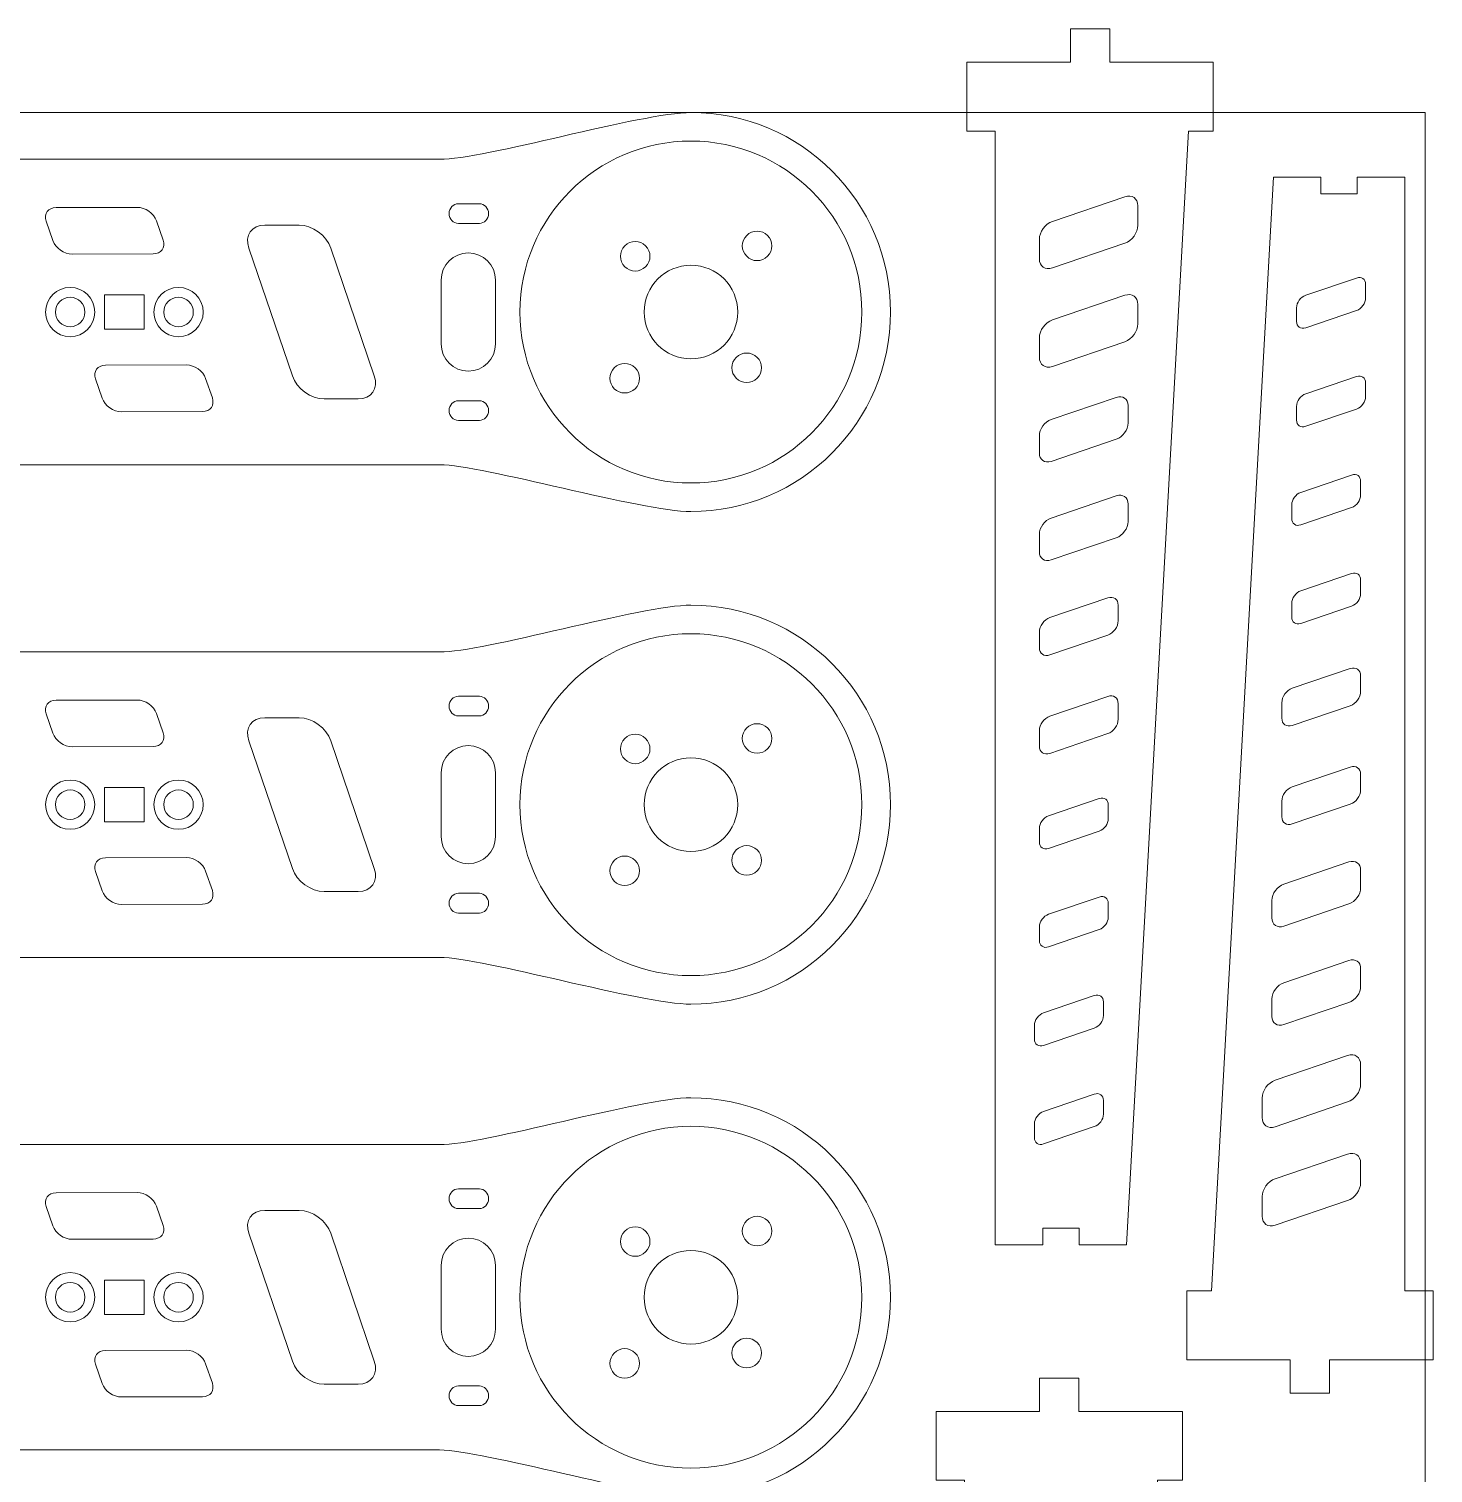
# Model space of a CAD drawing. Header units: inches. Extents: x 12 to 287, y -278 to -7.
# Drawn here: x 144.1 to 286.6, y -154.1 to -7.5 of the extents above; entities that cross this region are included whole.
import ezdxf

# ---------------------------------------------------------------- set-up
doc = ezdxf.new("R2010")
doc.units = ezdxf.units.IN
doc.header["$MEASUREMENT"] = 0
doc.layers.add('Layer 1', color=7, linetype='Continuous')

# ---------------------------------------------------------------- blocks, each defined once
blk = doc.blocks.new('block 15')
at = {"layer": 'Layer 1', "color": 7, "lineweight": 9, "true_color": 0xffffff}
blk.add_open_spline([(193.93, -36.21), (193.93, -45.79), (201.7, -53.56), (211.28, -53.56), (220.86, -53.56), (228.63, -45.79), (228.63, -36.21), (228.63, -26.63), (220.86, -18.86), (211.28, -18.86), (201.7, -18.86), (193.93, -26.63), (193.93, -36.21)], degree=3, knots=[0, 0, 0, 0, 1, 1, 1, 2, 2, 2, 3, 3, 3, 4, 4, 4, 4], dxfattribs=at)
blk = doc.blocks.new('block 17')
at = {"layer": 'Layer 1', "color": 7, "lineweight": 9, "true_color": 0xffffff}
blk.add_open_spline([(211.28, -40.96), (213.9, -40.96), (216.03, -38.83), (216.03, -36.21), (216.03, -33.59), (213.9, -31.46), (211.28, -31.46), (208.66, -31.46), (206.53, -33.59), (206.53, -36.21), (206.53, -38.83), (208.66, -40.96), (211.28, -40.96)], degree=3, knots=[0, 0, 0, 0, 1, 1, 1, 2, 2, 2, 3, 3, 3, 4, 4, 4, 4], dxfattribs=at)
blk = doc.blocks.new('block 16')
at = {"layer": 'Layer 1', "color": 179, "lineweight": 13, "true_color": 0x231f20}
for points in [[(216.94, -30.55), (217.52, -31.14), (218.47, -31.14), (219.06, -30.55), (219.64, -29.97), (219.64, -29.02), (219.06, -28.43), (218.47, -27.85), (217.52, -27.85), (216.94, -28.43), (216.35, -29.02), (216.35, -29.97), (216.94, -30.55)], [(206.68, -31.61), (207.27, -31.03), (207.27, -30.08), (206.68, -29.49), (206.1, -28.91), (205.15, -28.91), (204.56, -29.49), (203.98, -30.08), (203.98, -31.03), (204.56, -31.61), (205.15, -32.2), (206.1, -32.2), (206.68, -31.61)], [(218, -42.93), (218.58, -42.34), (218.58, -41.39), (218, -40.81), (217.41, -40.22), (216.46, -40.22), (215.88, -40.81), (215.29, -41.39), (215.29, -42.34), (215.88, -42.93), (216.46, -43.51), (217.41, -43.51), (218, -42.93)], [(203.5, -43.99), (204.09, -44.57), (205.04, -44.57), (205.62, -43.99), (206.21, -43.4), (206.21, -42.45), (205.62, -41.87), (205.04, -41.28), (204.09, -41.28), (203.5, -41.87), (202.92, -42.45), (202.92, -43.4), (203.5, -43.99)]]:
    blk.add_open_spline(points, degree=3, knots=[0, 0, 0, 0, 1, 1, 1, 2, 2, 2, 3, 3, 3, 4, 4, 4, 4], dxfattribs=at)
at = {"layer": 'Layer 1'}
blk.add_blockref('block 17', (0, 0), dxfattribs=at)
blk = doc.blocks.new('block 31')
at = {"layer": 'Layer 1', "color": 7, "lineweight": 9, "true_color": 0xffffff}
blk.add_open_spline([(193.93, -136.21), (193.93, -145.79), (201.7, -153.56), (211.28, -153.56), (220.86, -153.56), (228.63, -145.79), (228.63, -136.21), (228.63, -126.63), (220.86, -118.86), (211.28, -118.86), (201.7, -118.86), (193.93, -126.63), (193.93, -136.21)], degree=3, knots=[0, 0, 0, 0, 1, 1, 1, 2, 2, 2, 3, 3, 3, 4, 4, 4, 4], dxfattribs=at)
blk = doc.blocks.new('block 33')
at = {"layer": 'Layer 1', "color": 7, "lineweight": 9, "true_color": 0xffffff}
blk.add_open_spline([(211.28, -140.96), (213.9, -140.96), (216.03, -138.83), (216.03, -136.21), (216.03, -133.59), (213.9, -131.46), (211.28, -131.46), (208.66, -131.46), (206.53, -133.59), (206.53, -136.21), (206.53, -138.83), (208.66, -140.96), (211.28, -140.96)], degree=3, knots=[0, 0, 0, 0, 1, 1, 1, 2, 2, 2, 3, 3, 3, 4, 4, 4, 4], dxfattribs=at)
blk = doc.blocks.new('block 32')
at = {"layer": 'Layer 1', "color": 179, "lineweight": 13, "true_color": 0x231f20}
for points in [[(206.68, -131.61), (207.27, -131.03), (207.27, -130.08), (206.68, -129.49), (206.1, -128.91), (205.15, -128.91), (204.56, -129.49), (203.98, -130.08), (203.98, -131.03), (204.56, -131.61), (205.15, -132.2), (206.1, -132.2), (206.68, -131.61)], [(216.94, -130.55), (217.52, -131.14), (218.47, -131.14), (219.06, -130.55), (219.64, -129.97), (219.64, -129.02), (219.06, -128.43), (218.47, -127.85), (217.52, -127.85), (216.94, -128.43), (216.35, -129.02), (216.35, -129.97), (216.94, -130.55)], [(218, -142.93), (218.58, -142.34), (218.58, -141.39), (218, -140.81), (217.41, -140.22), (216.46, -140.22), (215.88, -140.81), (215.29, -141.39), (215.29, -142.34), (215.88, -142.93), (216.46, -143.51), (217.41, -143.51), (218, -142.93)], [(203.5, -143.99), (204.09, -144.57), (205.04, -144.57), (205.62, -143.99), (206.21, -143.4), (206.21, -142.45), (205.62, -141.87), (205.04, -141.28), (204.09, -141.28), (203.5, -141.87), (202.92, -142.45), (202.92, -143.4), (203.5, -143.99)]]:
    blk.add_open_spline(points, degree=3, knots=[0, 0, 0, 0, 1, 1, 1, 2, 2, 2, 3, 3, 3, 4, 4, 4, 4], dxfattribs=at)
at = {"layer": 'Layer 1'}
blk.add_blockref('block 33', (0, 0), dxfattribs=at)
blk = doc.blocks.new('block 47')
at = {"layer": 'Layer 1', "color": 7, "lineweight": 9, "true_color": 0xffffff}
blk.add_open_spline([(193.93, -86.21), (193.93, -95.79), (201.7, -103.56), (211.28, -103.56), (220.86, -103.56), (228.63, -95.79), (228.63, -86.21), (228.63, -76.63), (220.86, -68.86), (211.28, -68.86), (201.7, -68.86), (193.93, -76.63), (193.93, -86.21)], degree=3, knots=[0, 0, 0, 0, 1, 1, 1, 2, 2, 2, 3, 3, 3, 4, 4, 4, 4], dxfattribs=at)
blk = doc.blocks.new('block 49')
at = {"layer": 'Layer 1', "color": 7, "lineweight": 9, "true_color": 0xffffff}
blk.add_open_spline([(211.28, -90.96), (213.9, -90.96), (216.03, -88.83), (216.03, -86.21), (216.03, -83.59), (213.9, -81.46), (211.28, -81.46), (208.66, -81.46), (206.53, -83.59), (206.53, -86.21), (206.53, -88.83), (208.66, -90.96), (211.28, -90.96)], degree=3, knots=[0, 0, 0, 0, 1, 1, 1, 2, 2, 2, 3, 3, 3, 4, 4, 4, 4], dxfattribs=at)
blk = doc.blocks.new('block 48')
at = {"layer": 'Layer 1', "color": 179, "lineweight": 13, "true_color": 0x231f20}
for points in [[(206.68, -81.61), (207.27, -81.03), (207.27, -80.08), (206.68, -79.49), (206.1, -78.91), (205.15, -78.91), (204.56, -79.49), (203.98, -80.08), (203.98, -81.03), (204.56, -81.61), (205.15, -82.2), (206.1, -82.2), (206.68, -81.61)], [(216.94, -80.55), (217.52, -81.14), (218.47, -81.14), (219.06, -80.55), (219.64, -79.97), (219.64, -79.02), (219.06, -78.43), (218.47, -77.85), (217.52, -77.85), (216.94, -78.43), (216.35, -79.02), (216.35, -79.97), (216.94, -80.55)], [(218, -92.93), (218.58, -92.34), (218.58, -91.39), (218, -90.81), (217.41, -90.22), (216.46, -90.22), (215.88, -90.81), (215.29, -91.39), (215.29, -92.34), (215.88, -92.93), (216.46, -93.51), (217.41, -93.51), (218, -92.93)], [(203.5, -93.99), (204.09, -94.57), (205.04, -94.57), (205.62, -93.99), (206.21, -93.4), (206.21, -92.45), (205.62, -91.87), (205.04, -91.28), (204.09, -91.28), (203.5, -91.87), (202.92, -92.45), (202.92, -93.4), (203.5, -93.99)]]:
    blk.add_open_spline(points, degree=3, knots=[0, 0, 0, 0, 1, 1, 1, 2, 2, 2, 3, 3, 3, 4, 4, 4, 4], dxfattribs=at)
at = {"layer": 'Layer 1'}
blk.add_blockref('block 49', (0, 0), dxfattribs=at)
blk = doc.blocks.new('block 66')
at = {"layer": 'Layer 1', "color": 7, "lineweight": 9, "true_color": 0xffffff}
blk.add_lwpolyline([(253.79, -10.86), (253.79, -7.47), (249.79, -7.47), (249.79, -10.86), (239.29, -10.86), (239.29, -17.86), (242.16, -17.86), (242.16, -130.88), (247, -130.88), (247, -129.2), (250.67, -129.2), (250.67, -130.88), (255.5, -130.88), (261.78, -17.86), (264.29, -17.86), (264.29, -10.86), (253.79, -10.86)], dxfattribs=at)
for points in [[(255.32, -24.51), (256.05, -24.26), (256.64, -24.67), (256.64, -25.43), (256.64, -25.43), (256.64, -27.4), (256.64, -27.4), (256.64, -28.16), (256.05, -28.98), (255.32, -29.23), (255.32, -29.23), (247.96, -31.73), (247.96, -31.73), (247.23, -31.98), (246.64, -31.57), (246.64, -30.8), (246.64, -30.8), (246.64, -28.84), (246.64, -28.84), (246.64, -28.08), (247.23, -27.26), (247.96, -27.01), (247.96, -27.01), (255.32, -24.51), (255.32, -24.51)], [(255.32, -34.51), (256.05, -34.26), (256.64, -34.67), (256.64, -35.43), (256.64, -35.43), (256.64, -37.4), (256.64, -37.4), (256.64, -38.16), (256.05, -38.98), (255.32, -39.23), (255.32, -39.23), (247.96, -41.73), (247.96, -41.73), (247.23, -41.98), (246.64, -41.57), (246.64, -40.8), (246.64, -40.8), (246.64, -38.84), (246.64, -38.84), (246.64, -38.08), (247.23, -37.26), (247.96, -37.01), (247.96, -37.01), (255.32, -34.51), (255.32, -34.51)], [(254.45, -44.87), (255.11, -44.64), (255.64, -45.02), (255.64, -45.7), (255.64, -45.7), (255.64, -47.47), (255.64, -47.47), (255.64, -48.16), (255.11, -48.89), (254.45, -49.12), (254.45, -49.12), (247.83, -51.37), (247.83, -51.37), (247.17, -51.59), (246.64, -51.22), (246.64, -50.54), (246.64, -50.54), (246.64, -48.77), (246.64, -48.77), (246.64, -48.08), (247.17, -47.35), (247.83, -47.12), (247.83, -47.12), (254.45, -44.87), (254.45, -44.87)], [(254.45, -54.87), (255.11, -54.64), (255.64, -55.02), (255.64, -55.7), (255.64, -55.7), (255.64, -57.47), (255.64, -57.47), (255.64, -58.16), (255.11, -58.89), (254.45, -59.12), (254.45, -59.12), (247.83, -61.37), (247.83, -61.37), (247.17, -61.59), (246.64, -61.22), (246.64, -60.54), (246.64, -60.54), (246.64, -58.77), (246.64, -58.77), (246.64, -58.08), (247.17, -57.35), (247.83, -57.12), (247.83, -57.12), (254.45, -54.87), (254.45, -54.87)], [(253.59, -65.23), (254.17, -65.03), (254.64, -65.36), (254.64, -65.97), (254.64, -65.97), (254.64, -67.54), (254.64, -67.54), (254.64, -68.15), (254.17, -68.81), (253.59, -69), (253.59, -69), (247.7, -71.01), (247.7, -71.01), (247.12, -71.21), (246.64, -70.88), (246.64, -70.27), (246.64, -70.27), (246.64, -68.69), (246.64, -68.69), (246.64, -68.09), (247.12, -67.43), (247.7, -67.23), (247.7, -67.23), (253.59, -65.23), (253.59, -65.23)], [(253.59, -75.23), (254.17, -75.03), (254.64, -75.36), (254.64, -75.97), (254.64, -75.97), (254.64, -77.54), (254.64, -77.54), (254.64, -78.15), (254.17, -78.81), (253.59, -79), (253.59, -79), (247.7, -81.01), (247.7, -81.01), (247.12, -81.21), (246.64, -80.88), (246.64, -80.27), (246.64, -80.27), (246.64, -78.69), (246.64, -78.69), (246.64, -78.09), (247.12, -77.43), (247.7, -77.23), (247.7, -77.23), (253.59, -75.23), (253.59, -75.23)], [(252.72, -85.59), (253.23, -85.42), (253.64, -85.71), (253.64, -86.24), (253.64, -86.24), (253.64, -87.62), (253.64, -87.62), (253.64, -88.15), (253.23, -88.72), (252.72, -88.89), (252.72, -88.89), (247.57, -90.65), (247.57, -90.65), (247.06, -90.82), (246.64, -90.53), (246.64, -90), (246.64, -90), (246.64, -88.62), (246.64, -88.62), (246.64, -88.09), (247.06, -87.52), (247.57, -87.34), (247.57, -87.34), (252.72, -85.59), (252.72, -85.59)], [(252.72, -95.59), (253.23, -95.42), (253.64, -95.71), (253.64, -96.24), (253.64, -96.24), (253.64, -97.62), (253.64, -97.62), (253.64, -98.15), (253.23, -98.72), (252.72, -98.89), (252.72, -98.89), (247.57, -100.65), (247.57, -100.65), (247.06, -100.82), (246.64, -100.53), (246.64, -100), (246.64, -100), (246.64, -98.62), (246.64, -98.62), (246.64, -98.09), (247.06, -97.52), (247.57, -97.34), (247.57, -97.34), (252.72, -95.59), (252.72, -95.59)], [(252.22, -105.59), (252.73, -105.42), (253.14, -105.71), (253.14, -106.24), (253.14, -106.24), (253.14, -107.62), (253.14, -107.62), (253.14, -108.15), (252.73, -108.72), (252.22, -108.89), (252.22, -108.89), (247.07, -110.65), (247.07, -110.65), (246.56, -110.82), (246.14, -110.53), (246.14, -110), (246.14, -110), (246.14, -108.62), (246.14, -108.62), (246.14, -108.09), (246.56, -107.52), (247.07, -107.34), (247.07, -107.34), (252.22, -105.59), (252.22, -105.59)], [(252.22, -115.59), (252.73, -115.42), (253.14, -115.71), (253.14, -116.24), (253.14, -116.24), (253.14, -117.62), (253.14, -117.62), (253.14, -118.15), (252.73, -118.72), (252.22, -118.89), (252.22, -118.89), (247.07, -120.65), (247.07, -120.65), (246.56, -120.82), (246.14, -120.53), (246.14, -120), (246.14, -120), (246.14, -118.62), (246.14, -118.62), (246.14, -118.09), (246.56, -117.52), (247.07, -117.34), (247.07, -117.34), (252.22, -115.59), (252.22, -115.59)]]:
    blk.add_open_spline(points, degree=3, knots=[0, 0, 0, 0, 1, 1, 1, 2, 2, 2, 3, 3, 3, 4, 4, 4, 5, 5, 5, 6, 6, 6, 7, 7, 7, 8, 8, 8, 8], dxfattribs=at)
blk = doc.blocks.new('block 67')
at = {"layer": 'Layer 1', "color": 7, "lineweight": 9, "true_color": 0xffffff}
blk.add_lwpolyline([(272.1, -142.55), (272.1, -145.93), (276.1, -145.93), (276.1, -142.55), (286.6, -142.55), (286.6, -135.55), (283.73, -135.55), (283.73, -22.52), (278.9, -22.52), (278.9, -24.2), (275.22, -24.2), (275.22, -22.52), (270.39, -22.52), (264.12, -135.55), (261.6, -135.55), (261.6, -142.55), (272.1, -142.55)], dxfattribs=at)
for points in [[(273.67, -37.81), (273.16, -37.99), (272.75, -37.7), (272.75, -37.16), (272.75, -37.16), (272.75, -35.79), (272.75, -35.79), (272.75, -35.26), (273.16, -34.68), (273.67, -34.51), (273.67, -34.51), (278.83, -32.76), (278.83, -32.76), (279.34, -32.58), (279.75, -32.87), (279.75, -33.4), (279.75, -33.4), (279.75, -34.78), (279.75, -34.78), (279.75, -35.31), (279.34, -35.89), (278.83, -36.06), (278.83, -36.06), (273.67, -37.81), (273.67, -37.81)], [(273.67, -47.81), (273.16, -47.99), (272.75, -47.7), (272.75, -47.17), (272.75, -47.17), (272.75, -45.79), (272.75, -45.79), (272.75, -45.26), (273.16, -44.68), (273.67, -44.51), (273.67, -44.51), (278.83, -42.76), (278.83, -42.76), (279.34, -42.58), (279.75, -42.87), (279.75, -43.41), (279.75, -43.41), (279.75, -44.78), (279.75, -44.78), (279.75, -45.31), (279.34, -45.89), (278.83, -46.06), (278.83, -46.06), (273.67, -47.81), (273.67, -47.81)], [(273.18, -57.81), (272.66, -57.99), (272.25, -57.7), (272.25, -57.16), (272.25, -57.16), (272.25, -55.79), (272.25, -55.79), (272.25, -55.26), (272.66, -54.68), (273.17, -54.51), (273.17, -54.51), (278.33, -52.76), (278.33, -52.76), (278.84, -52.58), (279.25, -52.87), (279.25, -53.41), (279.25, -53.41), (279.25, -54.78), (279.25, -54.78), (279.25, -55.31), (278.84, -55.89), (278.33, -56.06), (278.33, -56.06), (273.18, -57.81), (273.18, -57.81)], [(273.18, -67.81), (272.66, -67.99), (272.25, -67.7), (272.25, -67.16), (272.25, -67.16), (272.25, -65.79), (272.25, -65.79), (272.25, -65.26), (272.66, -64.68), (273.17, -64.51), (273.17, -64.51), (278.33, -62.76), (278.33, -62.76), (278.84, -62.58), (279.25, -62.87), (279.25, -63.41), (279.25, -63.41), (279.25, -64.78), (279.25, -64.78), (279.25, -65.31), (278.84, -65.89), (278.33, -66.06), (278.33, -66.06), (273.18, -67.81), (273.18, -67.81)], [(272.31, -78.17), (271.72, -78.37), (271.25, -78.04), (271.25, -77.43), (271.25, -77.43), (271.25, -75.86), (271.25, -75.86), (271.25, -75.25), (271.72, -74.6), (272.31, -74.4), (272.31, -74.4), (278.19, -72.39), (278.19, -72.39), (278.78, -72.2), (279.25, -72.53), (279.25, -73.14), (279.25, -73.14), (279.25, -74.71), (279.25, -74.71), (279.25, -75.32), (278.78, -75.97), (278.19, -76.17), (278.19, -76.17), (272.31, -78.17), (272.31, -78.17)], [(272.31, -88.17), (271.72, -88.37), (271.25, -88.04), (271.25, -87.43), (271.25, -87.43), (271.25, -85.86), (271.25, -85.86), (271.25, -85.25), (271.72, -84.6), (272.31, -84.4), (272.31, -84.4), (278.19, -82.39), (278.19, -82.39), (278.78, -82.2), (279.25, -82.53), (279.25, -83.14), (279.25, -83.14), (279.25, -84.71), (279.25, -84.71), (279.25, -85.32), (278.78, -85.97), (278.19, -86.17), (278.19, -86.17), (272.31, -88.17), (272.31, -88.17)], [(271.44, -98.54), (270.78, -98.76), (270.25, -98.39), (270.25, -97.7), (270.25, -97.7), (270.25, -95.93), (270.25, -95.93), (270.25, -95.25), (270.78, -94.51), (271.44, -94.29), (271.44, -94.29), (278.06, -92.03), (278.06, -92.03), (278.72, -91.81), (279.25, -92.18), (279.25, -92.87), (279.25, -92.87), (279.25, -94.64), (279.25, -94.64), (279.25, -95.32), (278.72, -96.06), (278.06, -96.28), (278.06, -96.28), (271.44, -98.54), (271.44, -98.54)], [(271.44, -108.54), (270.78, -108.76), (270.25, -108.39), (270.25, -107.7), (270.25, -107.7), (270.25, -105.93), (270.25, -105.93), (270.25, -105.25), (270.78, -104.51), (271.44, -104.29), (271.44, -104.29), (278.06, -102.03), (278.06, -102.03), (278.72, -101.81), (279.25, -102.18), (279.25, -102.87), (279.25, -102.87), (279.25, -104.64), (279.25, -104.64), (279.25, -105.32), (278.72, -106.06), (278.06, -106.28), (278.06, -106.28), (271.44, -108.54), (271.44, -108.54)], [(270.57, -118.9), (269.84, -119.15), (269.25, -118.73), (269.25, -117.97), (269.25, -117.97), (269.25, -116), (269.25, -116), (269.25, -115.24), (269.84, -114.43), (270.57, -114.18), (270.57, -114.18), (277.93, -111.67), (277.93, -111.67), (278.66, -111.42), (279.25, -111.84), (279.25, -112.6), (279.25, -112.6), (279.25, -114.57), (279.25, -114.57), (279.25, -115.33), (278.66, -116.14), (277.93, -116.39), (277.93, -116.39), (270.57, -118.9), (270.57, -118.9)], [(270.57, -128.9), (269.84, -129.15), (269.25, -128.73), (269.25, -127.97), (269.25, -127.97), (269.25, -126), (269.25, -126), (269.25, -125.24), (269.84, -124.43), (270.57, -124.18), (270.57, -124.18), (277.93, -121.67), (277.93, -121.67), (278.66, -121.42), (279.25, -121.84), (279.25, -122.6), (279.25, -122.6), (279.25, -124.57), (279.25, -124.57), (279.25, -125.33), (278.66, -126.14), (277.93, -126.39), (277.93, -126.39), (270.57, -128.9), (270.57, -128.9)]]:
    blk.add_open_spline(points, degree=3, knots=[0, 0, 0, 0, 1, 1, 1, 2, 2, 2, 3, 3, 3, 4, 4, 4, 5, 5, 5, 6, 6, 6, 7, 7, 7, 8, 8, 8, 8], dxfattribs=at)
blk = doc.blocks.new('block 68')
at = {"layer": 'Layer 1', "color": 7, "lineweight": 9, "true_color": 0xffffff}
blk.add_lwpolyline([(250.65, -147.79), (250.65, -144.41), (246.66, -144.41), (246.66, -147.79), (236.16, -147.79), (236.16, -154.79), (239.03, -154.79), (239.03, -267.82), (243.86, -267.82), (243.86, -266.14), (247.54, -266.14), (247.54, -267.82), (252.36, -267.82), (258.64, -154.79), (261.16, -154.79), (261.16, -147.79), (250.65, -147.79)], dxfattribs=at)
for points in [[(252.19, -161.44), (252.92, -161.19), (253.51, -161.61), (253.51, -162.37), (253.51, -162.37), (253.51, -164.34), (253.51, -164.34), (253.51, -165.1), (252.92, -165.91), (252.19, -166.16), (252.19, -166.16), (244.83, -168.67), (244.83, -168.67), (244.1, -168.92), (243.51, -168.5), (243.51, -167.74), (243.51, -167.74), (243.51, -165.77), (243.51, -165.77), (243.51, -165.01), (244.1, -164.2), (244.83, -163.95), (244.83, -163.95), (252.19, -161.44), (252.19, -161.44)], [(252.19, -171.44), (252.92, -171.2), (253.51, -171.61), (253.51, -172.37), (253.51, -172.37), (253.51, -174.34), (253.51, -174.34), (253.51, -175.1), (252.92, -175.91), (252.19, -176.16), (252.19, -176.16), (244.83, -178.67), (244.83, -178.67), (244.1, -178.92), (243.51, -178.5), (243.51, -177.74), (243.51, -177.74), (243.51, -175.77), (243.51, -175.77), (243.51, -175.01), (244.1, -174.2), (244.83, -173.95), (244.83, -173.95), (252.19, -171.44), (252.19, -171.44)], [(251.32, -181.8), (251.97, -181.58), (252.51, -181.95), (252.51, -182.64), (252.51, -182.64), (252.51, -184.41), (252.51, -184.41), (252.51, -185.09), (251.97, -185.83), (251.32, -186.05), (251.32, -186.05), (244.7, -188.31), (244.7, -188.31), (244.04, -188.53), (243.51, -188.16), (243.51, -187.47), (243.51, -187.47), (243.51, -185.7), (243.51, -185.7), (243.51, -185.02), (244.04, -184.28), (244.69, -184.06), (244.69, -184.06), (251.32, -181.8), (251.32, -181.8)], [(251.32, -191.8), (251.97, -191.58), (252.51, -191.95), (252.51, -192.64), (252.51, -192.64), (252.51, -194.41), (252.51, -194.41), (252.51, -195.09), (251.97, -195.83), (251.32, -196.05), (251.32, -196.05), (244.7, -198.31), (244.7, -198.31), (244.04, -198.53), (243.51, -198.16), (243.51, -197.47), (243.51, -197.47), (243.51, -195.7), (243.51, -195.7), (243.51, -195.02), (244.04, -194.28), (244.7, -194.06), (244.7, -194.06), (251.32, -191.8), (251.32, -191.8)], [(250.45, -202.17), (251.03, -201.97), (251.51, -202.3), (251.51, -202.91), (251.51, -202.91), (251.51, -204.48), (251.51, -204.48), (251.51, -205.09), (251.03, -205.74), (250.45, -205.94), (250.45, -205.94), (244.56, -207.95), (244.56, -207.95), (243.98, -208.14), (243.51, -207.81), (243.51, -207.2), (243.51, -207.2), (243.51, -205.63), (243.51, -205.63), (243.51, -205.02), (243.98, -204.37), (244.56, -204.17), (244.56, -204.17), (250.45, -202.17), (250.45, -202.17)], [(250.45, -212.17), (251.03, -211.97), (251.51, -212.3), (251.51, -212.91), (251.51, -212.91), (251.51, -214.48), (251.51, -214.48), (251.51, -215.09), (251.03, -215.74), (250.45, -215.94), (250.45, -215.94), (244.56, -217.95), (244.56, -217.95), (243.98, -218.14), (243.51, -217.81), (243.51, -217.2), (243.51, -217.2), (243.51, -215.63), (243.51, -215.63), (243.51, -215.02), (243.98, -214.37), (244.56, -214.17), (244.56, -214.17), (250.45, -212.17), (250.45, -212.17)], [(249.58, -222.53), (250.09, -222.35), (250.51, -222.64), (250.51, -223.18), (250.51, -223.18), (250.51, -224.55), (250.51, -224.55), (250.51, -225.08), (250.09, -225.66), (249.58, -225.83), (249.58, -225.83), (244.43, -227.58), (244.43, -227.58), (243.92, -227.76), (243.51, -227.47), (243.51, -226.94), (243.51, -226.94), (243.51, -225.56), (243.51, -225.56), (243.51, -225.03), (243.92, -224.45), (244.43, -224.28), (244.43, -224.28), (249.58, -222.53), (249.58, -222.53)], [(249.58, -232.53), (250.09, -232.35), (250.51, -232.64), (250.51, -233.18), (250.51, -233.18), (250.51, -234.55), (250.51, -234.55), (250.51, -235.08), (250.09, -235.66), (249.58, -235.83), (249.58, -235.83), (244.43, -237.58), (244.43, -237.58), (243.92, -237.76), (243.51, -237.47), (243.51, -236.94), (243.51, -236.94), (243.51, -235.56), (243.51, -235.56), (243.51, -235.03), (243.92, -234.45), (244.43, -234.28), (244.43, -234.28), (249.58, -232.53), (249.58, -232.53)], [(249.08, -242.53), (249.59, -242.35), (250.01, -242.64), (250.01, -243.18), (250.01, -243.18), (250.01, -244.55), (250.01, -244.55), (250.01, -245.08), (249.59, -245.66), (249.08, -245.83), (249.08, -245.83), (243.93, -247.58), (243.93, -247.58), (243.42, -247.76), (243.01, -247.47), (243.01, -246.94), (243.01, -246.94), (243.01, -245.56), (243.01, -245.56), (243.01, -245.03), (243.42, -244.45), (243.93, -244.28), (243.93, -244.28), (249.08, -242.53), (249.08, -242.53)], [(249.08, -252.53), (249.59, -252.35), (250.01, -252.64), (250.01, -253.18), (250.01, -253.18), (250.01, -254.55), (250.01, -254.55), (250.01, -255.08), (249.59, -255.66), (249.08, -255.83), (249.08, -255.83), (243.93, -257.58), (243.93, -257.58), (243.42, -257.76), (243.01, -257.47), (243.01, -256.94), (243.01, -256.94), (243.01, -255.56), (243.01, -255.56), (243.01, -255.03), (243.42, -254.45), (243.93, -254.28), (243.93, -254.28), (249.08, -252.53), (249.08, -252.53)]]:
    blk.add_open_spline(points, degree=3, knots=[0, 0, 0, 0, 1, 1, 1, 2, 2, 2, 3, 3, 3, 4, 4, 4, 5, 5, 5, 6, 6, 6, 7, 7, 7, 8, 8, 8, 8], dxfattribs=at)

msp = doc.modelspace()

# ---------------------------------------------------------------- linework, layer by layer
at = {"layer": 'Layer 1', "color": 22, "lineweight": 9, "true_color": 0xed1f24}
msp.add_lwpolyline([(285.78, -275.96), (15.78, -275.96), (15.78, -15.96), (285.78, -15.96), (285.78, -275.96)], dxfattribs=at)
at = {"layer": 'Layer 1', "color": 7, "lineweight": 9, "true_color": 0xffffff}
for points in [[(155.78, -37.96), (151.78, -37.96), (151.78, -34.46), (155.78, -34.46), (155.78, -37.96)], [(155.78, -87.96), (151.78, -87.96), (151.78, -84.46), (155.78, -84.46), (155.78, -87.96)], [(155.78, -137.96), (151.78, -137.96), (151.78, -134.46), (155.78, -134.46), (155.78, -137.96)]]:
    msp.add_lwpolyline(points, dxfattribs=at)
for points, knots in [([(211.28, -15.96), (206.32, -15.96), (190.13, -20.77), (185.78, -20.71), (185.78, -20.71), (47.78, -20.71), (47.78, -20.71), (47.78, -20.71), (47.78, -51.71), (47.78, -51.71), (47.78, -51.71), (185.78, -51.71), (185.78, -51.71), (190.13, -51.73), (206.32, -56.46), (211.28, -56.46), (222.46, -56.46), (231.53, -47.39), (231.53, -36.21), (231.53, -25.03), (222.46, -15.96), (211.28, -15.96)], [0, 0, 0, 0, 1, 1, 1, 2, 2, 2, 3, 3, 3, 4, 4, 4, 5, 5, 5, 6, 6, 6, 7, 7, 7, 7]), ([(156.7, -30.3), (157.52, -30.3), (157.97, -29.68), (157.71, -28.92), (157.71, -28.92), (157.03, -26.96), (157.03, -26.96), (156.77, -26.2), (155.89, -25.58), (155.08, -25.59), (155.08, -25.59), (146.86, -25.61), (146.86, -25.61), (146.04, -25.62), (145.59, -26.23), (145.86, -27), (145.86, -27), (146.53, -28.96), (146.53, -28.96), (146.79, -29.72), (147.67, -30.34), (148.48, -30.33), (148.48, -30.33), (156.7, -30.3), (156.7, -30.3)], [0, 0, 0, 0, 1, 1, 1, 2, 2, 2, 3, 3, 3, 4, 4, 4, 5, 5, 5, 6, 6, 6, 7, 7, 7, 8, 8, 8, 8]), ([(190.74, -26.21), (190.74, -26.76), (190.32, -27.21), (189.81, -27.21), (189.81, -27.21), (187.68, -27.21), (187.68, -27.21), (187.16, -27.21), (186.74, -26.76), (186.74, -26.21), (186.74, -26.21), (186.74, -26.21), (186.74, -26.21), (186.74, -25.66), (187.16, -25.21), (187.68, -25.21), (187.68, -25.21), (189.81, -25.21), (189.81, -25.21), (190.32, -25.21), (190.74, -25.66), (190.74, -26.21), (190.74, -26.21), (190.74, -26.21), (190.74, -26.21)], [0, 0, 0, 0, 1, 1, 1, 2, 2, 2, 3, 3, 3, 4, 4, 4, 5, 5, 5, 6, 6, 6, 7, 7, 7, 8, 8, 8, 8]), ([(179.15, -42.7), (179.59, -43.99), (178.86, -45.03), (177.52, -45.03), (177.52, -45.03), (174.05, -45.03), (174.05, -45.03), (172.71, -45.03), (171.27, -43.99), (170.83, -42.7), (170.83, -42.7), (166.41, -29.72), (166.41, -29.72), (165.97, -28.43), (166.7, -27.39), (168.04, -27.39), (168.04, -27.39), (171.51, -27.39), (171.51, -27.39), (172.85, -27.39), (174.3, -28.43), (174.73, -29.72), (174.73, -29.72), (179.15, -42.7), (179.15, -42.7)], [0, 0, 0, 0, 1, 1, 1, 2, 2, 2, 3, 3, 3, 4, 4, 4, 5, 5, 5, 6, 6, 6, 7, 7, 7, 8, 8, 8, 8]), ([(191.45, -39.45), (191.45, -40.97), (190.22, -42.21), (188.69, -42.21), (188.69, -42.21), (188.69, -42.21), (188.69, -42.21), (187.17, -42.21), (185.93, -40.97), (185.93, -39.45), (185.93, -39.45), (185.93, -32.97), (185.93, -32.97), (185.93, -31.45), (187.17, -30.21), (188.69, -30.21), (188.69, -30.21), (188.69, -30.21), (188.69, -30.21), (190.22, -30.21), (191.45, -31.45), (191.45, -32.97), (191.45, -32.97), (191.45, -39.45), (191.45, -39.45)], [0, 0, 0, 0, 1, 1, 1, 2, 2, 2, 3, 3, 3, 4, 4, 4, 5, 5, 5, 6, 6, 6, 7, 7, 7, 8, 8, 8, 8]), ([(150.78, -36.21), (150.78, -37.59), (149.66, -38.71), (148.28, -38.71), (146.9, -38.71), (145.78, -37.59), (145.78, -36.21), (145.78, -34.83), (146.9, -33.71), (148.28, -33.71), (149.66, -33.71), (150.78, -34.83), (150.78, -36.21)], [0, 0, 0, 0, 1, 1, 1, 2, 2, 2, 3, 3, 3, 4, 4, 4, 4]), ([(161.78, -36.21), (161.78, -37.59), (160.66, -38.71), (159.28, -38.71), (157.9, -38.71), (156.78, -37.59), (156.78, -36.21), (156.78, -34.83), (157.9, -33.71), (159.28, -33.71), (160.66, -33.71), (161.78, -34.83), (161.78, -36.21)], [0, 0, 0, 0, 1, 1, 1, 2, 2, 2, 3, 3, 3, 4, 4, 4, 4]), ([(149.78, -36.21), (149.78, -37.04), (149.11, -37.71), (148.28, -37.71), (147.45, -37.71), (146.78, -37.04), (146.78, -36.21), (146.78, -35.38), (147.45, -34.71), (148.28, -34.71), (149.11, -34.71), (149.78, -35.38), (149.78, -36.21)], [0, 0, 0, 0, 1, 1, 1, 2, 2, 2, 3, 3, 3, 4, 4, 4, 4]), ([(160.78, -36.21), (160.78, -37.04), (160.11, -37.71), (159.28, -37.71), (158.45, -37.71), (157.78, -37.04), (157.78, -36.21), (157.78, -35.38), (158.45, -34.71), (159.28, -34.71), (160.11, -34.71), (160.78, -35.38), (160.78, -36.21)], [0, 0, 0, 0, 1, 1, 1, 2, 2, 2, 3, 3, 3, 4, 4, 4, 4]), ([(151.86, -41.61), (151.04, -41.62), (150.59, -42.24), (150.86, -43), (150.86, -43), (151.53, -44.96), (151.53, -44.96), (151.79, -45.72), (152.67, -46.34), (153.48, -46.33), (153.48, -46.33), (161.7, -46.31), (161.7, -46.31), (162.52, -46.3), (162.97, -45.68), (162.71, -44.92), (162.71, -44.92), (162.03, -42.96), (162.03, -42.96), (161.77, -42.2), (160.89, -41.58), (160.08, -41.58), (160.08, -41.58), (151.86, -41.61), (151.86, -41.61)], [0, 0, 0, 0, 1, 1, 1, 2, 2, 2, 3, 3, 3, 4, 4, 4, 5, 5, 5, 6, 6, 6, 7, 7, 7, 8, 8, 8, 8]), ([(190.74, -46.21), (190.74, -46.76), (190.32, -47.21), (189.81, -47.21), (189.81, -47.21), (187.68, -47.21), (187.68, -47.21), (187.16, -47.21), (186.74, -46.76), (186.74, -46.21), (186.74, -46.21), (186.74, -46.21), (186.74, -46.21), (186.74, -45.66), (187.16, -45.21), (187.68, -45.21), (187.68, -45.21), (189.81, -45.21), (189.81, -45.21), (190.32, -45.21), (190.74, -45.66), (190.74, -46.21), (190.74, -46.21), (190.74, -46.21), (190.74, -46.21)], [0, 0, 0, 0, 1, 1, 1, 2, 2, 2, 3, 3, 3, 4, 4, 4, 5, 5, 5, 6, 6, 6, 7, 7, 7, 8, 8, 8, 8]), ([(211.28, -65.96), (206.32, -65.96), (190.13, -70.77), (185.78, -70.71), (185.78, -70.71), (47.78, -70.71), (47.78, -70.71), (47.78, -70.71), (47.78, -101.71), (47.78, -101.71), (47.78, -101.71), (185.78, -101.71), (185.78, -101.71), (190.13, -101.73), (206.32, -106.46), (211.28, -106.46), (222.46, -106.46), (231.53, -97.39), (231.53, -86.21), (231.53, -75.03), (222.46, -65.96), (211.28, -65.96)], [0, 0, 0, 0, 1, 1, 1, 2, 2, 2, 3, 3, 3, 4, 4, 4, 5, 5, 5, 6, 6, 6, 7, 7, 7, 7]), ([(156.7, -80.31), (157.52, -80.3), (157.97, -79.68), (157.71, -78.92), (157.71, -78.92), (157.03, -76.96), (157.03, -76.96), (156.77, -76.2), (155.89, -75.58), (155.08, -75.59), (155.08, -75.59), (146.86, -75.61), (146.86, -75.61), (146.04, -75.62), (145.59, -76.23), (145.86, -77), (145.86, -77), (146.53, -78.96), (146.53, -78.96), (146.79, -79.72), (147.67, -80.34), (148.48, -80.33), (148.48, -80.33), (156.7, -80.31), (156.7, -80.31)], [0, 0, 0, 0, 1, 1, 1, 2, 2, 2, 3, 3, 3, 4, 4, 4, 5, 5, 5, 6, 6, 6, 7, 7, 7, 8, 8, 8, 8]), ([(190.74, -76.21), (190.74, -76.76), (190.32, -77.21), (189.81, -77.21), (189.81, -77.21), (187.68, -77.21), (187.68, -77.21), (187.16, -77.21), (186.74, -76.76), (186.74, -76.21), (186.74, -76.21), (186.74, -76.21), (186.74, -76.21), (186.74, -75.66), (187.16, -75.21), (187.68, -75.21), (187.68, -75.21), (189.81, -75.21), (189.81, -75.21), (190.32, -75.21), (190.74, -75.66), (190.74, -76.21), (190.74, -76.21), (190.74, -76.21), (190.74, -76.21)], [0, 0, 0, 0, 1, 1, 1, 2, 2, 2, 3, 3, 3, 4, 4, 4, 5, 5, 5, 6, 6, 6, 7, 7, 7, 8, 8, 8, 8]), ([(179.15, -92.7), (179.59, -93.99), (178.86, -95.03), (177.52, -95.03), (177.52, -95.03), (174.05, -95.03), (174.05, -95.03), (172.71, -95.03), (171.27, -93.99), (170.83, -92.7), (170.83, -92.7), (166.41, -79.72), (166.41, -79.72), (165.97, -78.43), (166.7, -77.39), (168.04, -77.39), (168.04, -77.39), (171.51, -77.39), (171.51, -77.39), (172.85, -77.39), (174.3, -78.43), (174.73, -79.72), (174.73, -79.72), (179.15, -92.7), (179.15, -92.7)], [0, 0, 0, 0, 1, 1, 1, 2, 2, 2, 3, 3, 3, 4, 4, 4, 5, 5, 5, 6, 6, 6, 7, 7, 7, 8, 8, 8, 8]), ([(191.45, -89.45), (191.45, -90.97), (190.22, -92.21), (188.69, -92.21), (188.69, -92.21), (188.69, -92.21), (188.69, -92.21), (187.17, -92.21), (185.93, -90.97), (185.93, -89.45), (185.93, -89.45), (185.93, -82.97), (185.93, -82.97), (185.93, -81.45), (187.17, -80.21), (188.69, -80.21), (188.69, -80.21), (188.69, -80.21), (188.69, -80.21), (190.22, -80.21), (191.45, -81.45), (191.45, -82.97), (191.45, -82.97), (191.45, -89.45), (191.45, -89.45)], [0, 0, 0, 0, 1, 1, 1, 2, 2, 2, 3, 3, 3, 4, 4, 4, 5, 5, 5, 6, 6, 6, 7, 7, 7, 8, 8, 8, 8]), ([(150.78, -86.21), (150.78, -87.59), (149.66, -88.71), (148.28, -88.71), (146.9, -88.71), (145.78, -87.59), (145.78, -86.21), (145.78, -84.83), (146.9, -83.71), (148.28, -83.71), (149.66, -83.71), (150.78, -84.83), (150.78, -86.21)], [0, 0, 0, 0, 1, 1, 1, 2, 2, 2, 3, 3, 3, 4, 4, 4, 4]), ([(149.78, -86.21), (149.78, -87.04), (149.11, -87.71), (148.28, -87.71), (147.45, -87.71), (146.78, -87.04), (146.78, -86.21), (146.78, -85.38), (147.45, -84.71), (148.28, -84.71), (149.11, -84.71), (149.78, -85.38), (149.78, -86.21)], [0, 0, 0, 0, 1, 1, 1, 2, 2, 2, 3, 3, 3, 4, 4, 4, 4]), ([(161.78, -86.21), (161.78, -87.59), (160.66, -88.71), (159.28, -88.71), (157.9, -88.71), (156.78, -87.59), (156.78, -86.21), (156.78, -84.83), (157.9, -83.71), (159.28, -83.71), (160.66, -83.71), (161.78, -84.83), (161.78, -86.21)], [0, 0, 0, 0, 1, 1, 1, 2, 2, 2, 3, 3, 3, 4, 4, 4, 4]), ([(160.78, -86.21), (160.78, -87.04), (160.11, -87.71), (159.28, -87.71), (158.45, -87.71), (157.78, -87.04), (157.78, -86.21), (157.78, -85.38), (158.45, -84.71), (159.28, -84.71), (160.11, -84.71), (160.78, -85.38), (160.78, -86.21)], [0, 0, 0, 0, 1, 1, 1, 2, 2, 2, 3, 3, 3, 4, 4, 4, 4]), ([(151.86, -91.61), (151.04, -91.62), (150.59, -92.24), (150.86, -93), (150.86, -93), (151.53, -94.96), (151.53, -94.96), (151.79, -95.72), (152.67, -96.34), (153.48, -96.33), (153.48, -96.33), (161.7, -96.31), (161.7, -96.31), (162.52, -96.3), (162.97, -95.68), (162.71, -94.92), (162.71, -94.92), (162.03, -92.96), (162.03, -92.96), (161.77, -92.2), (160.89, -91.58), (160.08, -91.58), (160.08, -91.58), (151.86, -91.61), (151.86, -91.61)], [0, 0, 0, 0, 1, 1, 1, 2, 2, 2, 3, 3, 3, 4, 4, 4, 5, 5, 5, 6, 6, 6, 7, 7, 7, 8, 8, 8, 8]), ([(190.74, -96.21), (190.74, -96.76), (190.32, -97.21), (189.81, -97.21), (189.81, -97.21), (187.68, -97.21), (187.68, -97.21), (187.16, -97.21), (186.74, -96.76), (186.74, -96.21), (186.74, -96.21), (186.74, -96.21), (186.74, -96.21), (186.74, -95.66), (187.16, -95.21), (187.68, -95.21), (187.68, -95.21), (189.81, -95.21), (189.81, -95.21), (190.32, -95.21), (190.74, -95.66), (190.74, -96.21), (190.74, -96.21), (190.74, -96.21), (190.74, -96.21)], [0, 0, 0, 0, 1, 1, 1, 2, 2, 2, 3, 3, 3, 4, 4, 4, 5, 5, 5, 6, 6, 6, 7, 7, 7, 8, 8, 8, 8]), ([(211.28, -115.96), (206.32, -115.96), (190.13, -120.77), (185.78, -120.71), (185.78, -120.71), (47.78, -120.71), (47.78, -120.71), (47.78, -120.71), (47.78, -151.71), (47.78, -151.71), (47.78, -151.71), (185.78, -151.71), (185.78, -151.71), (190.13, -151.73), (206.32, -156.46), (211.28, -156.46), (222.46, -156.46), (231.53, -147.39), (231.53, -136.21), (231.53, -125.03), (222.46, -115.96), (211.28, -115.96)], [0, 0, 0, 0, 1, 1, 1, 2, 2, 2, 3, 3, 3, 4, 4, 4, 5, 5, 5, 6, 6, 6, 7, 7, 7, 7]), ([(156.7, -130.3), (157.52, -130.3), (157.97, -129.68), (157.71, -128.92), (157.71, -128.92), (157.03, -126.96), (157.03, -126.96), (156.77, -126.2), (155.89, -125.58), (155.08, -125.59), (155.08, -125.59), (146.86, -125.61), (146.86, -125.61), (146.04, -125.62), (145.59, -126.23), (145.86, -127), (145.86, -127), (146.53, -128.96), (146.53, -128.96), (146.79, -129.72), (147.67, -130.34), (148.48, -130.33), (148.48, -130.33), (156.7, -130.3), (156.7, -130.3)], [0, 0, 0, 0, 1, 1, 1, 2, 2, 2, 3, 3, 3, 4, 4, 4, 5, 5, 5, 6, 6, 6, 7, 7, 7, 8, 8, 8, 8]), ([(190.74, -126.21), (190.74, -126.76), (190.32, -127.21), (189.81, -127.21), (189.81, -127.21), (187.68, -127.21), (187.68, -127.21), (187.16, -127.21), (186.74, -126.76), (186.74, -126.21), (186.74, -126.21), (186.74, -126.21), (186.74, -126.21), (186.74, -125.66), (187.16, -125.21), (187.68, -125.21), (187.68, -125.21), (189.81, -125.21), (189.81, -125.21), (190.32, -125.21), (190.74, -125.66), (190.74, -126.21), (190.74, -126.21), (190.74, -126.21), (190.74, -126.21)], [0, 0, 0, 0, 1, 1, 1, 2, 2, 2, 3, 3, 3, 4, 4, 4, 5, 5, 5, 6, 6, 6, 7, 7, 7, 8, 8, 8, 8]), ([(179.15, -142.7), (179.59, -143.99), (178.86, -145.03), (177.52, -145.03), (177.52, -145.03), (174.05, -145.03), (174.05, -145.03), (172.71, -145.03), (171.27, -143.99), (170.83, -142.7), (170.83, -142.7), (166.41, -129.72), (166.41, -129.72), (165.97, -128.43), (166.7, -127.39), (168.04, -127.39), (168.04, -127.39), (171.51, -127.39), (171.51, -127.39), (172.85, -127.39), (174.3, -128.43), (174.73, -129.72), (174.73, -129.72), (179.15, -142.7), (179.15, -142.7)], [0, 0, 0, 0, 1, 1, 1, 2, 2, 2, 3, 3, 3, 4, 4, 4, 5, 5, 5, 6, 6, 6, 7, 7, 7, 8, 8, 8, 8]), ([(191.45, -139.45), (191.45, -140.97), (190.22, -142.21), (188.69, -142.21), (188.69, -142.21), (188.69, -142.21), (188.69, -142.21), (187.17, -142.21), (185.93, -140.97), (185.93, -139.45), (185.93, -139.45), (185.93, -132.97), (185.93, -132.97), (185.93, -131.45), (187.17, -130.21), (188.69, -130.21), (188.69, -130.21), (188.69, -130.21), (188.69, -130.21), (190.22, -130.21), (191.45, -131.45), (191.45, -132.97), (191.45, -132.97), (191.45, -139.45), (191.45, -139.45)], [0, 0, 0, 0, 1, 1, 1, 2, 2, 2, 3, 3, 3, 4, 4, 4, 5, 5, 5, 6, 6, 6, 7, 7, 7, 8, 8, 8, 8]), ([(150.78, -136.21), (150.78, -137.59), (149.66, -138.71), (148.28, -138.71), (146.9, -138.71), (145.78, -137.59), (145.78, -136.21), (145.78, -134.83), (146.9, -133.71), (148.28, -133.71), (149.66, -133.71), (150.78, -134.83), (150.78, -136.21)], [0, 0, 0, 0, 1, 1, 1, 2, 2, 2, 3, 3, 3, 4, 4, 4, 4]), ([(149.78, -136.21), (149.78, -137.04), (149.11, -137.71), (148.28, -137.71), (147.45, -137.71), (146.78, -137.04), (146.78, -136.21), (146.78, -135.38), (147.45, -134.71), (148.28, -134.71), (149.11, -134.71), (149.78, -135.38), (149.78, -136.21)], [0, 0, 0, 0, 1, 1, 1, 2, 2, 2, 3, 3, 3, 4, 4, 4, 4]), ([(161.78, -136.21), (161.78, -137.59), (160.66, -138.71), (159.28, -138.71), (157.9, -138.71), (156.78, -137.59), (156.78, -136.21), (156.78, -134.83), (157.9, -133.71), (159.28, -133.71), (160.66, -133.71), (161.78, -134.83), (161.78, -136.21)], [0, 0, 0, 0, 1, 1, 1, 2, 2, 2, 3, 3, 3, 4, 4, 4, 4]), ([(160.78, -136.21), (160.78, -137.04), (160.11, -137.71), (159.28, -137.71), (158.45, -137.71), (157.78, -137.04), (157.78, -136.21), (157.78, -135.38), (158.45, -134.71), (159.28, -134.71), (160.11, -134.71), (160.78, -135.38), (160.78, -136.21)], [0, 0, 0, 0, 1, 1, 1, 2, 2, 2, 3, 3, 3, 4, 4, 4, 4]), ([(151.86, -141.61), (151.04, -141.62), (150.59, -142.24), (150.86, -143), (150.86, -143), (151.53, -144.96), (151.53, -144.96), (151.79, -145.72), (152.67, -146.34), (153.48, -146.33), (153.48, -146.33), (161.7, -146.31), (161.7, -146.31), (162.52, -146.3), (162.97, -145.68), (162.71, -144.92), (162.71, -144.92), (162.03, -142.96), (162.03, -142.96), (161.77, -142.2), (160.89, -141.58), (160.08, -141.58), (160.08, -141.58), (151.86, -141.61), (151.86, -141.61)], [0, 0, 0, 0, 1, 1, 1, 2, 2, 2, 3, 3, 3, 4, 4, 4, 5, 5, 5, 6, 6, 6, 7, 7, 7, 8, 8, 8, 8]), ([(190.74, -146.21), (190.74, -146.76), (190.32, -147.21), (189.81, -147.21), (189.81, -147.21), (187.68, -147.21), (187.68, -147.21), (187.16, -147.21), (186.74, -146.76), (186.74, -146.21), (186.74, -146.21), (186.74, -146.21), (186.74, -146.21), (186.74, -145.66), (187.16, -145.21), (187.68, -145.21), (187.68, -145.21), (189.81, -145.21), (189.81, -145.21), (190.32, -145.21), (190.74, -145.66), (190.74, -146.21), (190.74, -146.21), (190.74, -146.21), (190.74, -146.21)], [0, 0, 0, 0, 1, 1, 1, 2, 2, 2, 3, 3, 3, 4, 4, 4, 5, 5, 5, 6, 6, 6, 7, 7, 7, 8, 8, 8, 8])]:
    msp.add_open_spline(points, degree=3, knots=knots, dxfattribs=at)

# ---------------------------------------------------------------- block references
at = {"layer": 'Layer 1'}
for name in ['block 66', 'block 15', 'block 67', 'block 16', 'block 47', 'block 48', 'block 31', 'block 32', 'block 68']:
    msp.add_blockref(name, (0, 0), dxfattribs=at)

doc.saveas('drawing.dxf')
